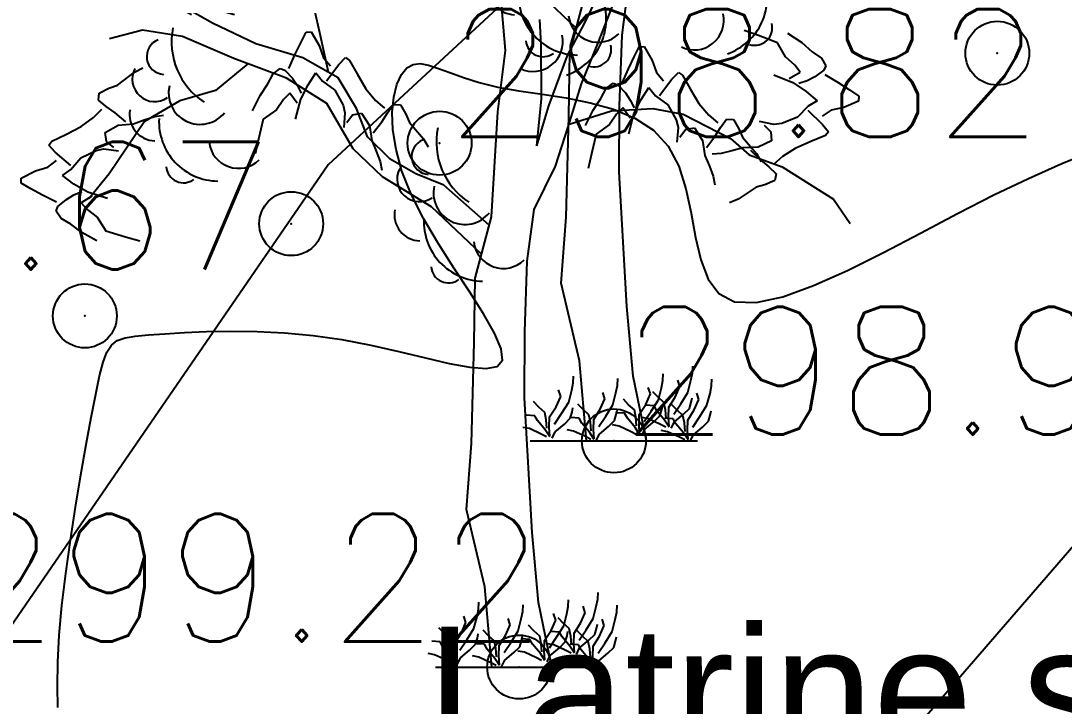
# Model space of a CAD drawing. Header units: millimetres. Extents: x 524954 to 526204, y 9523489 to 9524010.
# Drawn here: x 525989.06 to 525997.22, y 9523779.2 to 9523784.57 of the extents above; entities that cross this region are included whole.
import ezdxf

# ---------------------------------------------------------------- set-up
doc = ezdxf.new("R2010")
doc.units = ezdxf.units.MM
doc.header["$PDMODE"] = 32
doc.header["$PDSIZE"] = 0.5
doc.linetypes.add('ACAD_ISO12W100', pattern=[21, 12, -3, 0, -3, 0, -3])
doc.linetypes.add('CACHE2', pattern=[4.7625, 3.175, -1.5875])
for name, color, linetype in [('Arbre', 34, 'ACAD_ISO12W100'), ('CN_01_00', 3, 'Continuous'), ('PLUME_4', 3, 'Continuous'), ('PLUME_6', 2, 'Continuous'), ('TopoAlt', 3, 'Continuous'), ('TOPOJIS', 7, 'Continuous'), ('Toponomie', 7, 'CACHE2')]:
    doc.layers.add(name, color=color, linetype=linetype)
doc.styles.add('Simplex 1.0', font='Simplex.shx', dxfattribs={"width": 0.99, "height": 1})
doc.styles.get("Standard").update_dxf_attribs({"font": 'arial.ttf'})

# ---------------------------------------------------------------- blocks, each defined once
blk = doc.blocks.new('TCPOINT M')
at = {"color": 0}
blk.add_point((0, 0), dxfattribs=at)
at = {"layer": 'TopoAlt', "style": 'Simplex 1.0', "width": 0.99}
blk.add_attdef('ALT', (0.15, 0.15), '', height=1, dxfattribs=at)
blk = doc.blocks.new('v088')
at = {"linetype": 'Continuous'}
for p, q in [((-0.1073, 4.8293), (-0.1646, 5.4873)), ((0.5102, 5.0412), (0.6713, 5.3679)), ((-1.5592, 4.9668), (-1.6346, 5.3011)), ((-2.4003, 5.0425), (-2.6206, 5.1685)), ((0.6191, 4.888), (0.7312, 5.1764)), ((0.1717, 4.8724), (0.1613, 5.0712)), ((-2.9464, 4.9876), (-3.2062, 4.92)), ((-2.6344, 4.9381), (-2.9464, 4.9876)), ((-2.0611, 4.8817), (-2.4003, 5.0425)), ((0.3786, 4.7897), (0.5102, 5.0412)), ((-2.2328, 4.7662), (-2.6344, 4.9381)), ((-1.4917, 4.6586), (-1.5592, 4.9668)), ((-1.6919, 4.7713), (-2.0611, 4.8817)), ((-0.1657, 4.3492), (-0.1073, 4.8293)), ((0.1743, 4.4496), (0.1717, 4.8724)), ((0.489, 4.5681), (0.6191, 4.888)), ((-1.8192, 4.6131), (-2.2328, 4.7662)), ((-1.415, 4.6154), (-1.6919, 4.7713)), ((0.2314, 4.3948), (0.3786, 4.7897)), ((-2.1227, 4.7254), (-2.3768, 4.5144)), ((-1.5041, 4.4145), (-1.8192, 4.6131)), ((-1.2732, 4.3758), (-1.415, 4.6154)), ((-2.3768, 4.5144), (-2.655, 4.434)), ((0.3841, 4.2301), (0.489, 4.5681)), ((-2.655, 4.434), (-2.9315, 4.2727)), ((-1.2976, 4.0581), (-1.5041, 4.4145)), ((0.1384, 4.0819), (0.1743, 4.4496)), ((-1.1877, 4.1537), (-1.2732, 4.3758)), ((-0.2169, 3.5272), (-0.1657, 4.3492)), ((0.1384, 4.0819), (0.2314, 4.3948)), ((0.3911, 4.2526), (0.7235, 4.3553)), ((0.7235, 4.3553), (1.0465, 4.3745)), ((1.0465, 4.3745), (1.2838, 4.3297)), ((1.2838, 4.3297), (1.6547, 4.1385)), ((-2.9315, 4.2727), (-3.209, 3.8627)), ((0.2848, 3.9233), (0.3841, 4.2301)), ((-1.0099, 3.9771), (-1.1877, 4.1537)), ((1.6547, 4.1385), (1.8004, 4.0109)), ((-1.0692, 3.839), (-1.2976, 4.0581)), ((1.8004, 4.0109), (2.0573, 3.9168)), ((-0.8085, 3.8631), (-1.0099, 3.9771)), ((0.1177, 3.584), (0.2848, 3.9233)), ((-3.209, 3.8627), (-3.3666, 3.6666)), ((-0.6849, 3.6045), (-1.0692, 3.839)), ((-0.589, 3.7744), (-0.8085, 3.8631)), ((2.0573, 3.9168), (2.4606, 3.664)), ((-0.2343, 3.4611), (-0.589, 3.7744)), ((-0.2941, 3.234), (-0.6849, 3.6045)), ((2.4606, 3.664), (2.589, 3.4739)), ((-0.3436, 3.0457), (-0.2169, 3.5272)), ((0.064, 3.1786), (0.1177, 3.584)), ((0.0445, 2.6247), (0.064, 3.1786)), ((-0.3518, 2.5418), (-0.3436, 3.0457)), ((0.0429, 2.1085), (0.0445, 2.6247)), ((-0.3726, 1.7516), (-0.3518, 2.5418)), ((0.1022, 1.0525), (0.0429, 2.1085)), ((-0.4115, 1.2346), (-0.3726, 1.7516)), ((-0.2683, 0.6281), (-0.4115, 1.2346)), ((0.151, 0.5063), (0.1022, 1.0525)), ((-0.2127, 0), (-0.2683, 0.6281)), ((0.2565, 0), (0.151, 0.5063)), ((-0.6539, 0), (0.6539, 0))]:
    blk.add_line(p, q, dxfattribs=at)
at = {"color": 3, "linetype": 'Continuous'}
for p, q in [((1.8724, 4.9461), (1.762, 4.9854)), ((-1.7068, 4.8945), (-1.6668, 4.9726)), ((-1.6668, 4.9726), (-1.6283, 4.976)), ((-1.6283, 4.976), (-1.5645, 4.8667)), ((2.0224, 4.89), (1.8724, 4.9461)), ((2.0987, 4.9642), (2.2113, 4.8904)), ((-1.7514, 4.7999), (-1.7068, 4.8945)), ((-1.5645, 4.8667), (-1.5307, 4.7714)), ((0.8993, 4.7791), (0.9393, 4.8572)), ((0.9393, 4.8572), (0.9778, 4.8606)), ((0.9778, 4.8606), (1.0416, 4.7513)), ((2.0834, 4.7783), (2.0224, 4.89)), ((2.2113, 4.8904), (2.2929, 4.8185)), ((2.2929, 4.8185), (2.3654, 4.7691)), ((-1.8008, 4.6887), (-1.7514, 4.7999)), ((-1.5307, 4.7714), (-1.4755, 4.7074)), ((-1.4112, 4.7196), (-1.3587, 4.7727)), ((-1.3587, 4.7727), (-1.3272, 4.7513)), ((-1.3272, 4.7513), (-1.2679, 4.6451)), ((0.8546, 4.6845), (0.8993, 4.7791)), ((1.0416, 4.7513), (1.0754, 4.656)), ((2.1569, 4.7135), (2.0834, 4.7783)), ((2.3654, 4.7691), (2.4, 4.7096)), ((-3.1435, 4.5571), (-3.0095, 4.66)), ((-3.0095, 4.66), (-2.9439, 4.6918)), ((-1.9257, 4.6454), (-1.871, 4.6871)), ((-1.871, 4.6871), (-1.8334, 4.6747)), ((-1.8334, 4.6747), (-1.7744, 4.6115)), ((-1.6512, 4.5605), (-1.5907, 4.6542)), ((-1.5907, 4.6542), (-1.5392, 4.5896)), ((-1.5083, 4.5916), (-1.4112, 4.7196)), ((0.8053, 4.5733), (0.8546, 4.6845)), ((1.0754, 4.656), (1.1306, 4.592)), ((1.1948, 4.6042), (1.2474, 4.6573)), ((1.2474, 4.6573), (1.2789, 4.6359)), ((2.1133, 4.6106), (2.1989, 4.6584)), ((2.1989, 4.6584), (2.1569, 4.7135)), ((2.383, 4.6739), (2.3129, 4.6232)), ((2.4, 4.7096), (2.383, 4.6739)), ((-1.9657, 4.5674), (-1.9257, 4.6454)), ((-1.7744, 4.6115), (-1.7365, 4.5561)), ((-1.5392, 4.5896), (-1.4434, 4.5178)), ((-1.2679, 4.6451), (-1.1988, 4.529)), ((0.6804, 4.53), (0.7351, 4.5718)), ((0.7351, 4.5718), (0.7727, 4.5593)), ((1.0978, 4.4762), (1.1948, 4.6042)), ((1.2789, 4.6359), (1.3382, 4.5297)), ((1.9921, 4.6376), (2.1424, 4.5777)), ((2.1424, 4.5777), (2.247, 4.5072)), ((2.2532, 4.5924), (2.1892, 4.5691)), ((2.3129, 4.6232), (2.2532, 4.5924)), ((2.3928, 4.6398), (2.497, 4.577)), ((2.497, 4.577), (2.5853, 4.5209)), ((-3.2911, 4.4407), (-3.2867, 4.4956)), ((-3.2867, 4.4956), (-3.2101, 4.5328)), ((-3.2101, 4.5328), (-3.1435, 4.5571)), ((-2.0269, 4.4774), (-1.9657, 4.5674)), ((-1.7952, 4.494), (-1.8447, 4.4455)), ((-1.7371, 4.415), (-1.7952, 4.494)), ((-1.7365, 4.5561), (-1.7054, 4.4954)), ((-1.7081, 4.4479), (-1.6512, 4.5605)), ((-1.4434, 4.5178), (-1.3781, 4.401)), ((-1.1988, 4.529), (-1.1228, 4.4377)), ((0.6404, 4.452), (0.6804, 4.53)), ((0.7727, 4.5593), (0.8317, 4.4961)), ((0.8317, 4.4961), (0.8696, 4.4407)), ((0.9549, 4.4451), (1.0154, 4.5388)), ((1.0154, 4.5388), (1.0668, 4.4742)), ((1.3382, 4.5297), (1.4072, 4.4136)), ((2.247, 4.5072), (2.3325, 4.4356)), ((2.5853, 4.5209), (2.6578, 4.4715)), ((-3.2303, 4.3905), (-3.2911, 4.4407)), ((-2.0862, 4.3565), (-2.0269, 4.4774)), ((-1.8447, 4.4455), (-1.8998, 4.3645)), ((-1.7488, 4.2914), (-1.7081, 4.4479)), ((-1.1228, 4.4377), (-1.0524, 4.3767)), ((0.5791, 4.362), (0.6404, 4.452)), ((0.8696, 4.4407), (0.9007, 4.38)), ((0.898, 4.3325), (0.9549, 4.4451)), ((1.0668, 4.4742), (1.1627, 4.4024)), ((1.4072, 4.4136), (1.4833, 4.3223)), ((2.3325, 4.4356), (2.262, 4.3926)), ((2.6564, 4.4329), (2.5401, 4.3831)), ((2.6578, 4.4715), (2.6564, 4.4329)), ((-3.3314, 4.3035), (-3.2664, 4.3702)), ((-3.1617, 4.3413), (-3.2303, 4.3905)), ((-3.0788, 4.2707), (-3.1617, 4.3413)), ((-1.8998, 4.3645), (-2.0031, 4.2901)), ((-1.3781, 4.401), (-1.3629, 4.3412)), ((-1.3629, 4.3412), (-1.3723, 4.2259)), ((-1.3049, 4.3248), (-1.2331, 4.3384)), ((-1.2331, 4.3384), (-1.1715, 4.2405)), ((-1.0754, 4.2705), (-1.0302, 4.3418)), ((-1.0302, 4.3418), (-0.9835, 4.4054)), ((-0.9835, 4.4054), (-0.9285, 4.4041)), ((-0.9285, 4.4041), (-0.8869, 4.3298)), ((-0.8869, 4.3298), (-0.8589, 4.2646)), ((0.5199, 4.2411), (0.5791, 4.362)), ((0.7614, 4.3301), (0.7063, 4.2491)), ((0.8109, 4.3786), (0.7614, 4.3301)), ((0.869, 4.2996), (0.8109, 4.3786)), ((0.8572, 4.176), (0.898, 4.3325)), ((1.1627, 4.4024), (1.228, 4.2856)), ((2.262, 4.3926), (2.1788, 4.3064)), ((2.2601, 4.3616), (2.3751, 4.2494)), ((2.4412, 4.3615), (2.371, 4.3146)), ((2.5401, 4.3831), (2.4412, 4.3615)), ((-3.4268, 4.2328), (-3.3314, 4.3035)), ((-3.1373, 4.2436), (-3.0186, 4.2553)), ((-3.0186, 4.2553), (-2.9333, 4.2859)), ((-2.9333, 4.2859), (-2.8514, 4.3121)), ((-2.8514, 4.3121), (-2.7828, 4.3211)), ((-2.0031, 4.2901), (-2.0401, 4.1343)), ((-1.3485, 4.2656), (-1.3049, 4.3248)), ((-1.1411, 4.1837), (-1.0754, 4.2705)), ((-0.8589, 4.2646), (-0.7485, 4.1368)), ((0.7063, 4.2491), (0.603, 4.1747)), ((1.228, 4.2856), (1.2432, 4.2258)), ((1.4833, 4.3223), (1.5536, 4.2613)), ((1.5759, 4.2264), (1.6226, 4.29)), ((1.6226, 4.29), (1.6776, 4.2887)), ((1.6776, 4.2887), (1.7191, 4.2144)), ((1.9936, 4.2484), (1.8803, 4.2721)), ((2.0548, 4.2561), (1.9936, 4.2484)), ((2.1788, 4.3064), (2.0548, 4.2561)), ((2.3751, 4.2494), (2.4212, 4.1906)), ((-3.6561, 4.1174), (-3.5467, 4.1705)), ((-3.5467, 4.1705), (-3.4268, 4.2328)), ((-3.2386, 4.1877), (-3.1373, 4.2436)), ((-3.2291, 4.1152), (-3.2386, 4.1877)), ((-1.1715, 4.2405), (-1.153, 4.1227)), ((0.603, 4.1747), (0.566, 4.0189)), ((1.2432, 4.2258), (1.2338, 4.1105)), ((1.2576, 4.1502), (1.3011, 4.2094)), ((1.3011, 4.2094), (1.373, 4.223)), ((1.373, 4.223), (1.4346, 4.1251)), ((1.5307, 4.1551), (1.5759, 4.2264)), ((1.7191, 4.2144), (1.7472, 4.1493)), ((1.9168, 4.2436), (1.9701, 4.193)), ((1.9701, 4.193), (1.9747, 4.12)), ((2.4212, 4.1906), (2.396, 4.1621)), ((-3.6793, 4.0872), (-3.6561, 4.1174)), ((-3.6294, 4.0317), (-3.6793, 4.0872)), ((-3.1725, 4.0683), (-3.2291, 4.1152)), ((-2.0401, 4.1343), (-2.0653, 4.0199)), ((-1.153, 4.1227), (-1.1176, 4.0393)), ((-0.7485, 4.1368), (-0.7129, 4.0731)), ((1.4346, 4.1251), (1.4531, 4.0073)), ((1.465, 4.0683), (1.5307, 4.1551)), ((1.7472, 4.1493), (1.8576, 4.0214)), ((1.9747, 4.12), (1.8699, 4.071)), ((2.2833, 4.1164), (2.1595, 4.0623)), ((2.396, 4.1621), (2.2833, 4.1164)), ((-3.5071, 3.9275), (-3.6294, 4.0317)), ((-3.4297, 3.988), (-3.3093, 4.0465)), ((-3.3093, 4.0465), (-3.2488, 4.0583)), ((-3.2488, 4.0583), (-3.1342, 4.0423)), ((-1.1176, 4.0393), (-1.0867, 3.9591)), ((0.566, 4.0189), (0.5407, 3.9045)), ((1.4531, 4.0073), (1.4885, 3.9239)), ((1.5801, 4.0219), (1.511, 4.0175)), ((1.6636, 4.0426), (1.5801, 4.0219)), ((1.7506, 4.0673), (1.6636, 4.0426)), ((1.8699, 4.071), (1.7506, 4.0673)), ((1.8097, 4.0479), (1.8877, 3.9719)), ((1.8576, 4.0214), (1.8932, 3.9577)), ((2.1595, 4.0623), (2.0595, 3.9982)), ((-3.6878, 3.9154), (-3.6208, 3.9668)), ((-3.5069, 3.8964), (-3.4297, 3.988)), ((-1.0867, 3.9591), (-1.0738, 3.891)), ((1.4885, 3.9239), (1.5194, 3.8437)), ((1.8877, 3.9719), (1.9528, 3.9182)), ((2.0595, 3.9982), (1.9902, 3.936)), ((-3.8977, 3.8297), (-3.785, 3.8871)), ((-3.785, 3.8871), (-3.6878, 3.9154)), ((-3.5743, 3.8488), (-3.5069, 3.8964)), ((-3.4842, 3.783), (-3.5743, 3.8488)), ((1.5194, 3.8437), (1.5323, 3.7756)), ((1.9528, 3.9182), (2.0102, 3.864)), ((2.0102, 3.864), (2.002, 3.8096)), ((-3.8965, 3.791), (-3.8977, 3.8297)), ((-3.8209, 3.7466), (-3.8965, 3.791)), ((-3.3751, 3.7197), (-3.4842, 3.783)), ((1.855, 3.7579), (1.7144, 3.6642)), ((1.9231, 3.7776), (1.855, 3.7579)), ((2.002, 3.8096), (1.9231, 3.7776)), ((-3.729, 3.6966), (-3.8209, 3.7466)), ((-3.6208, 3.641), (-3.729, 3.6966)), ((-3.5422, 3.6629), (-3.4847, 3.6976)), ((-3.4847, 3.6976), (-3.4223, 3.7252)), ((-3.3439, 3.6889), (-3.4261, 3.6355)), ((-3.2212, 3.6701), (-3.3751, 3.7197)), ((-3.6232, 3.5708), (-3.6087, 3.6076)), ((-3.6087, 3.6076), (-3.5422, 3.6629)), ((-3.4261, 3.6355), (-3.3805, 3.5833)), ((1.7144, 3.6642), (1.6468, 3.6368)), ((-3.5847, 3.5138), (-3.6232, 3.5708)), ((-3.5091, 3.4694), (-3.5847, 3.5138)), ((-3.3805, 3.5833), (-3.3028, 3.5236)), ((-3.3028, 3.5236), (-3.2344, 3.4162)), ((-3.4228, 3.4031), (-3.5091, 3.4694)), ((-3.3055, 3.337), (-3.4228, 3.4031)), ((-3.2344, 3.4162), (-3.081, 3.3703)), ((-3.081, 3.3703), (-2.9682, 3.3386)), ((0.6155, 0.5313), (0.6179, 0.5842)), ((-0.3173, 0.4544), (-0.3149, 0.5073)), ((0.3847, 0.4736), (0.3871, 0.5265)), ((0.6034, 0.4736), (0.6155, 0.5313)), ((-0.3294, 0.3967), (-0.3173, 0.4544)), ((0.0168, 0.3774), (0.0288, 0.4351)), ((0.0288, 0.4351), (0.0313, 0.488)), ((0.2861, 0.3678), (0.2693, 0.4183)), ((0.3486, 0.3221), (0.3726, 0.4159)), ((0.3726, 0.4159), (0.3847, 0.4736)), ((0.4808, 0.3438), (0.5169, 0.4255)), ((0.5169, 0.4255), (0.5001, 0.476)), ((0.5794, 0.3798), (0.6034, 0.4736)), ((0.7525, 0.3726), (0.7645, 0.4303)), ((0.7645, 0.4303), (0.7669, 0.4832)), ((-0.452, 0.2669), (-0.4159, 0.3486)), ((-0.4159, 0.3486), (-0.4327, 0.3991)), ((-0.3534, 0.3029), (-0.3294, 0.3967)), ((-0.1058, 0.2476), (-0.0697, 0.3294)), ((-0.0697, 0.3294), (-0.0865, 0.3798)), ((-0.0072, 0.2837), (0.0168, 0.3774)), ((0.1154, 0.2837), (0.0745, 0.327)), ((0.25, 0.2861), (0.2861, 0.3678)), ((0.3462, 0.3414), (0.3053, 0.3847)), ((0.3919, 0.3005), (0.3462, 0.3414)), ((0.4303, 0.2645), (0.4808, 0.3438)), ((0.5241, 0.2909), (0.5794, 0.3798)), ((0.6058, 0.3029), (0.6131, 0.3366)), ((0.6659, 0.3246), (0.6491, 0.375)), ((0.7285, 0.2789), (0.7525, 0.3726)), ((-0.5866, 0.2645), (-0.6275, 0.3077)), ((-0.5409, 0.2236), (-0.5866, 0.2645)), ((-0.5025, 0.1875), (-0.452, 0.2669)), ((-0.4087, 0.214), (-0.3534, 0.3029)), ((-0.327, 0.226), (-0.3197, 0.2596)), ((-0.2404, 0.2452), (-0.2813, 0.2885)), ((-0.1947, 0.2043), (-0.2404, 0.2452)), ((-0.1563, 0.1683), (-0.1058, 0.2476)), ((-0.0625, 0.1947), (-0.0072, 0.2837)), ((0.1611, 0.2428), (0.1154, 0.2837)), ((0.1995, 0.2068), (0.25, 0.2861)), ((0.3149, 0.2741), (0.25, 0.2789)), ((0.2933, 0.2332), (0.3486, 0.3221)), ((0.3366, 0.2356), (0.3149, 0.2741)), ((0.3606, 0.1971), (0.375, 0.2452)), ((0.375, 0.2452), (0.3823, 0.2789)), ((0.4039, 0.2428), (0.3919, 0.3005)), ((0.4279, 0.1827), (0.4303, 0.2645)), ((0.4953, 0.2404), (0.4544, 0.2837)), ((0.4688, 0.2092), (0.5241, 0.2909)), ((0.5457, 0.2092), (0.5914, 0.2548)), ((0.5914, 0.2548), (0.6058, 0.3029)), ((0.6299, 0.2428), (0.6659, 0.3246)), ((0.6732, 0.1899), (0.7285, 0.2789)), ((-0.6179, 0.1971), (-0.6828, 0.2019)), ((-0.5962, 0.1587), (-0.6179, 0.1971)), ((-0.5289, 0.1659), (-0.5409, 0.2236)), ((-0.5241, 0.0986), (-0.5289, 0.1659)), ((-0.5049, 0.1058), (-0.5025, 0.1875)), ((-0.464, 0.1322), (-0.4087, 0.214)), ((-0.3871, 0.1322), (-0.3414, 0.1779)), ((-0.3414, 0.1779), (-0.327, 0.226)), ((-0.2717, 0.1779), (-0.3366, 0.1827)), ((-0.25, 0.1394), (-0.2717, 0.1779)), ((-0.1827, 0.1467), (-0.1947, 0.2043)), ((-0.1587, 0.0865), (-0.1563, 0.1683)), ((-0.1178, 0.113), (-0.0625, 0.1947)), ((0.0048, 0.1587), (0.0192, 0.2068)), ((0.0192, 0.2068), (0.0264, 0.2404)), ((0.0841, 0.2164), (0.0192, 0.2212)), ((0.1058, 0.1779), (0.0841, 0.2164)), ((0.1659, 0.1058), (0.1058, 0.1779)), ((0.1731, 0.1851), (0.1611, 0.2428)), ((0.1779, 0.1178), (0.1731, 0.1851)), ((0.1971, 0.125), (0.1995, 0.2068)), ((0.2717, 0.1731), (0.2212, 0.1827)), ((0.238, 0.1515), (0.2933, 0.2332)), ((0.3654, 0.1298), (0.2717, 0.1731)), ((0.3149, 0.1515), (0.3606, 0.1971)), ((0.3967, 0.1635), (0.3366, 0.2356)), ((0.4327, 0.1082), (0.3967, 0.1635)), ((0.464, 0.1731), (0.3991, 0.1779)), ((0.4087, 0.1755), (0.4039, 0.2428)), ((0.4327, 0.113), (0.4279, 0.1827)), ((0.4856, 0.1346), (0.464, 0.1731)), ((0.4736, 0.1491), (0.5457, 0.2092)), ((0.5409, 0.1995), (0.4953, 0.2404)), ((0.5529, 0.1418), (0.5409, 0.1995)), ((0.577, 0.0817), (0.5794, 0.1635)), ((0.5794, 0.1635), (0.6299, 0.2428)), ((0.6179, 0.1082), (0.6732, 0.1899)), ((0.7405, 0.1539), (0.7549, 0.2019)), ((0.7549, 0.2019), (0.7621, 0.2356)), ((-0.6611, 0.0962), (-0.7116, 0.1058)), ((-0.5674, 0.0529), (-0.6611, 0.0962)), ((-0.5361, 0.0865), (-0.5962, 0.1587)), ((-0.5001, 0.0313), (-0.5361, 0.0865)), ((-0.5001, 0.0361), (-0.5049, 0.1058)), ((-0.4592, 0.0721), (-0.3871, 0.1322)), ((-0.3149, 0.0769), (-0.3654, 0.0865)), ((-0.1899, 0.0673), (-0.25, 0.1394)), ((-0.1779, 0.0793), (-0.1827, 0.1467)), ((-0.1539, 0.0168), (-0.1587, 0.0865)), ((-0.113, 0.0529), (-0.0409, 0.113)), ((-0.0409, 0.113), (0.0048, 0.1587)), ((0.0409, 0.1154), (-0.0096, 0.125)), ((0.1346, 0.0721), (0.0409, 0.1154)), ((0.2019, 0.0505), (0.1659, 0.1058)), ((0.2019, 0.0553), (0.1971, 0.125)), ((0.2188, 0.0409), (0.2428, 0.0914)), ((0.2428, 0.0914), (0.3149, 0.1515)), ((0.4063, 0.1082), (0.3654, 0.1298)), ((0.4207, 0.0721), (0.3702, 0.0817)), ((0.4496, 0.0986), (0.4736, 0.1491)), ((0.5457, 0.0625), (0.4856, 0.1346)), ((0.5578, 0.0745), (0.5529, 0.1418)), ((0.5818, 0.012), (0.577, 0.0817)), ((0.6227, 0.0481), (0.6948, 0.1082)), ((0.6948, 0.1082), (0.7405, 0.1539)), ((-0.5265, 0.0313), (-0.5674, 0.0529)), ((-0.4832, 0.0216), (-0.4592, 0.0721)), ((-0.2212, 0.0337), (-0.3149, 0.0769)), ((-0.1803, 0.012), (-0.2212, 0.0337)), ((-0.1539, 0.012), (-0.1899, 0.0673)), ((-0.137, 0.0024), (-0.113, 0.0529)), ((0.1755, 0.0505), (0.1346, 0.0721)), ((0.5145, 0.0288), (0.4207, 0.0721)), ((0.5554, 0.0072), (0.5145, 0.0288)), ((0.5818, 0.0072), (0.5457, 0.0625)), ((0.5986, -0.0024), (0.6227, 0.0481))]:
    blk.add_line(p, q, dxfattribs=at)
for centre, major_axis, start_param, end_param in [((1.4749, 5.2432), (0.3298, 0.3298), 4.265936, 5.872819), ((0.2152, 5.0749), (-0.3298, 0.3298), 2.69514, 4.302022), ((1.3699, 5.0654), (-0.1641, 0.1641), 1.908121, 4.146545), ((-2.1547, 4.8961), (-0.3995, 0.3995), 0.587708, 1.773422), ((1.844, 5.0056), (-0.0964, 0.0964), 2.051824, 4.174223), ((-2.774, 4.7815), (-0.099, 0.099), -0.421529, 2.292047), ((0.1101, 4.8971), (-0.1641, 0.1641), 1.908121, 4.146545), ((0.5842, 4.8373), (0.0964, 0.0964), 3.62262, 5.745019), ((-2.8514, 4.6047), (-0.1246, 0.1246), 0.293965, 2.957824), ((-2.4968, 4.4965), (0.1741, 0.1741), 2.133893, 4.816631), ((-2.8441, 4.3258), (-0.1445, 0.1445), 0.590553, 2.325666), ((-2.352, 4.2724), (0.3298, 0.3298), 2.307735, 3.914618), ((-0.0823, 4.1124), (0.3995, 0.3995), 2.158504, 3.344219), ((-2.1954, 4.1377), (0.1641, 0.1641), 2.463212, 4.701636), ((-0.7016, 3.9977), (0.099, 0.099), 1.149268, 3.862844), ((-2.6253, 3.929), (0.0964, 0.0964), 2.435534, 4.557933), ((-0.779, 3.821), (0.1246, 0.1246), 1.864761, 4.52862), ((-0.4244, 3.7128), (0.1741, 0.1741), 2.133893, 4.816631), ((-0.7718, 3.542), (-0.1445, 0.1445), 0.590553, 2.325666), ((-0.2796, 3.4886), (0.3298, 0.3298), 2.307735, 3.914618), ((-0.1231, 3.3539), (0.1641, 0.1641), 2.463212, 4.701636), ((-0.5529, 3.1452), (0.0964, 0.0964), 2.435534, 4.557933)]:
    blk.add_ellipse(centre, major_axis=major_axis, ratio=1, start_param=start_param, end_param=end_param, dxfattribs=at)

msp = doc.modelspace()

# ---------------------------------------------------------------- linework, layer by layer
at = {"layer": 'CN_01_00', "elevation": 299, "flags": 128}
msp.add_lwpolyline([(525989.3505, 9523779.19), (525989.3459, 9523779.3572), (525989.3487, 9523779.545), (525989.3604, 9523779.7556), (525989.3819, 9523779.9894), (525989.4117, 9523780.24), (525989.4476, 9523780.4994), (525989.4877, 9523780.7593), (525989.5296, 9523781.0118), (525989.5715, 9523781.2486), (525989.611, 9523781.4617), (525989.6462, 9523781.6429), (525989.6759, 9523781.7864), (525989.7033, 9523781.8952), (525989.7327, 9523781.9743), (525989.7684, 9523782.0291), (525989.8144, 9523782.0647), (525989.8752, 9523782.0863), (525989.9548, 9523782.0991), (525990.0576, 9523782.1083), (525990.1865, 9523782.1179), (525990.3394, 9523782.1272), (525990.513, 9523782.1344), (525990.7038, 9523782.1375), (525990.9085, 9523782.1347), (525991.1238, 9523782.1242), (525991.3462, 9523782.104), (525991.5724, 9523782.0723), (525991.7985, 9523782.0287), (525992.0183, 9523781.9783), (525992.2251, 9523781.928), (525992.4121, 9523781.8845), (525992.5727, 9523781.8543), (525992.7002, 9523781.8443), (525992.7877, 9523781.8612), (525992.8287, 9523781.9116), (525992.8191, 9523782), (525992.7664, 9523782.1224), (525992.6807, 9523782.2722), (525992.5722, 9523782.4432), (525992.4511, 9523782.6288), (525992.3276, 9523782.8228), (525992.2119, 9523783.0188), (525992.1141, 9523783.2103), (525992.0423, 9523783.3917), (525991.9957, 9523783.5604), (525991.9713, 9523783.7144), (525991.9663, 9523783.852), (525991.9777, 9523783.9712), (525992.0026, 9523784.07), (525992.0381, 9523784.1467), (525992.0813, 9523784.1992), (525992.13, 9523784.2268), (525992.1857, 9523784.2327), (525992.2506, 9523784.221), (525992.327, 9523784.1961), (525992.4171, 9523784.1622), (525992.523, 9523784.1235), (525992.6472, 9523784.0844), (525992.7917, 9523784.0489), (525992.9573, 9523784.0199), (525993.1381, 9523783.9934), (525993.3267, 9523783.9641), (525993.5155, 9523783.9267), (525993.6973, 9523783.8757), (525993.8646, 9523783.8057), (525994.0099, 9523783.7114), (525994.1257, 9523783.5873), (525994.2077, 9523783.431), (525994.2636, 9523783.2516), (525994.3039, 9523783.0613), (525994.3393, 9523782.8721), (525994.3805, 9523782.6961), (525994.4382, 9523782.5453), (525994.5229, 9523782.4319), (525994.6454, 9523782.368), (525994.8132, 9523782.3619), (525995.0214, 9523782.4073), (525995.2621, 9523782.4944), (525995.5273, 9523782.613), (525995.809, 9523782.7534), (525996.0993, 9523782.9054), (525996.3902, 9523783.0592), (525996.6738, 9523783.2048), (525996.9444, 9523783.3345), (525997.206, 9523783.45), (525997.4649, 9523783.5554)], dxfattribs=at)
at = {"layer": 'PLUME_4'}
msp.add_lwpolyline([(526058.726, 9523871.5697), (526056.9133, 9523868.9308), (526051.5117, 9523860.5152), (526046.645, 9523851.6373), (526041.2434, 9523843.2218), (526035.8053, 9523835.3049), (526035.3066, 9523835.2685), (526029.8685, 9523827.3516), (526023.9317, 9523819.3983), (526017.9586, 9523811.9437), (526017.4599, 9523811.9073), (526011.4868, 9523804.4527), (526004.4434, 9523797.9226), (525998.4703, 9523790.468), (525998.5067, 9523789.9693), (525991.4634, 9523783.4392), (525986.0253, 9523775.5223), (525979.0184, 9523768.4936), (525979.0184, 9523768.4936), (525971.44, 9523762.4258), (525963.3266, 9523756.8203), (525953.5351, 9523753.5989)], dxfattribs=at)
msp.add_lwpolyline([(526058.726, 9523871.5697), (526056.9133, 9523868.9308), (526051.5117, 9523860.5152), (526046.645, 9523851.6373), (526041.2434, 9523843.2218), (526035.8053, 9523835.3049), (526035.3066, 9523835.2685), (526029.8685, 9523827.3516), (526023.9317, 9523819.3983), (526017.9586, 9523811.9437), (526017.4599, 9523811.9073), (526011.4868, 9523804.4527), (526004.4434, 9523797.9226), (525998.4703, 9523790.468), (525998.5067, 9523789.9693), (525991.4634, 9523783.4392), (525986.0253, 9523775.5223), (525979.0184, 9523768.4936), (525979.0184, 9523768.4936), (525971.44, 9523762.4258), (525963.3266, 9523756.8203), (525953.5351, 9523753.5989)], dxfattribs=at)
at = {"layer": 'PLUME_6'}
msp.add_lwpolyline([(526015.1959, 9523801.7154), (526008.724, 9523794.2244), (526002.7509, 9523786.7698), (526002.7509, 9523786.7698), (525996.279, 9523779.2788), (525989.8072, 9523771.7877), (525983.299, 9523764.7954), (525982.8003, 9523764.759), (525976.2921, 9523757.7666), (525969.2852, 9523750.7379), (525962.2419, 9523744.2078), (525961.7432, 9523744.1714), (525954.6999, 9523737.6414), (525947.1215, 9523731.5736)], dxfattribs=at)

# ---------------------------------------------------------------- block references
at = {"layer": 'Arbre'}
for p in [(525993.7, 9523781.278), (525992.959, 9523779.507)]:
    msp.add_blockref('v088', p, dxfattribs=at)
at = {"layer": 'TOPOJIS'}
ref = msp.add_blockref('TCPOINT M', (525992.3367, 9523783.6095, 298.82), dxfattribs=at)
ref.add_attrib('ALT', '298.82', (525992.3867, 9523783.6595, 298.82), dxfattribs={"layer": 'TopoAlt', "height": 1, "style": 'Simplex 1.0', "width": 0.99})
for p in [(525996.7008, 9523784.3146, 299.18), (525991.1755, 9523782.979, 299.22), (525989.5609, 9523782.257, 299.05), (525992.959, 9523779.507, 298.22)]:
    msp.add_blockref('TCPOINT M', p, dxfattribs=at)
ref = msp.add_blockref('TCPOINT M', (525986.3305, 9523782.5694, 299.67), dxfattribs=at)
ref.add_attrib('ALT', '299.67', (525986.3805, 9523782.6194, 299.67), dxfattribs={"layer": 'TopoAlt', "height": 1, "style": 'Simplex 1.0', "width": 0.99})
ref = msp.add_blockref('TCPOINT M', (525993.7005, 9523781.278, 298.97), dxfattribs=at)
ref.add_attrib('ALT', '298.97', (525993.7505, 9523781.328, 298.97), dxfattribs={"layer": 'TopoAlt', "height": 1, "style": 'Simplex 1.0', "width": 0.99})
ref = msp.add_blockref('TCPOINT M', (525988.45, 9523779.656, 299.22), dxfattribs=at)
ref.add_attrib('ALT', '299.22', (525988.5, 9523779.706, 299.22), dxfattribs={"layer": 'TopoAlt', "height": 1, "style": 'Simplex 1.0', "width": 0.99})

# ---------------------------------------------------------------- texts
at = {"layer": 'Toponomie', "insert": (525974.1934, 9523779.8227), "char_height": 1, "width": 42.682977, "attachment_point": 1}
msp.add_mtext('\\pxqc;Latrine sur\\PFosse Septique', dxfattribs=at)

doc.saveas('drawing.dxf')
